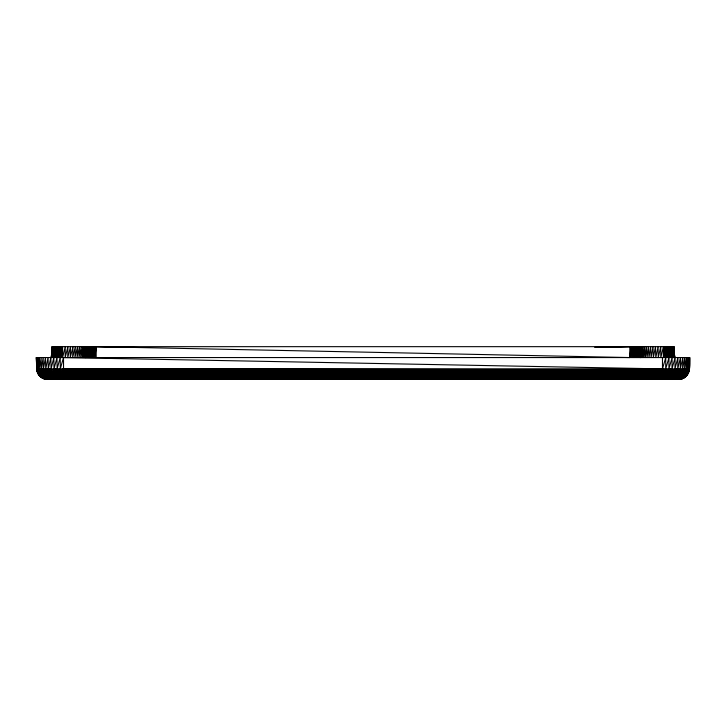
<?xml version="1.0" encoding="UTF-8"?>
<svg xmlns="http://www.w3.org/2000/svg" width="726" height="726" viewBox="0 0 726 726"><rect width="100%" height="100%" fill="white"/><g stroke="black" fill="none" stroke-linecap="round" stroke-linejoin="round"><path stroke-width="1.09" d="M652.039 379.335L663.31 378.772L663.628 368.917L63.525 357.555L60.294 368.826L36.999 368.917L36.5 357.555L36.69 359.806M662.475 357.555L662.475 378.972L681.215 378.972C690.317 376.74 690.526 364.833 689.7 357.555L36.3 357.555L36.781 369.843L662.475 370.015L663.628 368.917C667.53 366.739 666.713 381.359 662.475 378.636L630.776 378.609M689.7 357.555L689.11 368.826L687.921 368.917L687.159 372.556L685.28 375.723L680.67 378.972L685.217 376.386L687.776 372.556L689.5 357.555L689.31 368.826L688.602 372.32L685.988 376.277L681.215 378.972L684.246 377.647L686.796 375.406L689.219 369.843L62.372 368.917L60.294 368.826L60.24 357.555L57.1 368.826L57.009 357.555L54.014 368.826L53.869 357.555L51.056 368.826L50.874 357.555L48.279 368.826L48.061 357.555L45.729 368.826L45.475 357.555L43.442 368.826L43.143 357.555L41.446 368.826L41.119 357.555L39.767 368.826L39.422 357.555L38.442 368.826L38.07 357.555L37.471 368.826C37.489 373.427 40.847 377.819 45.33 378.972C41.246 377.393 38.16 373.373 38.079 368.917M687.921 368.917L668.201 368.917L667.738 374.997L666.622 378.772L673.474 378.772L664.971 378.772M670.434 368.917L669.789 374.997L668.229 378.772M672.612 368.917L671.786 374.997L669.808 378.772M688.529 368.826L688.91 357.555L687.558 368.826L687.93 357.555L686.233 368.826L686.578 357.555L684.554 368.826L684.881 357.555L682.558 368.826L682.857 357.555L680.271 368.826L680.525 357.555L677.721 368.826L677.939 357.555L674.944 368.826L675.126 357.555L671.986 368.826L672.131 357.555L668.9 368.826L668.991 357.555L665.706 368.826L665.76 357.555L662.475 368.826L63.525 368.826L62.372 369.843L62.69 378.772L73.961 379.335M689.5 357.555L689.11 368.826C688.874 374.298 684.046 379.417 678.42 379.335L47.58 379.335L42.407 378.028L38.487 374.444L36.781 369.843L39.204 375.406L44.123 378.772L63.525 378.972L63.525 357.555M674.708 368.917L673.71 374.997L671.187 378.972L672.058 378.772M676.714 368.917L675.552 374.997L672.775 378.772M52.317 349.932L52.49 346.665L51.346 357.555L52.227 346.665L673.773 346.665L674.726 357.555L673.71 346.665L674.436 357.555L674.064 354.288M678.619 368.917C678.411 372.665 677.285 377.928 673.12 378.972L678.22 378.772L674.145 378.772M680.398 368.917L678.937 374.997L675.434 378.772M682.05 368.917L680.843 374.226L679.028 377.003L676.505 378.972L677.186 378.772M640.713 357.555L639.806 346.665L640.695 357.555L639.806 346.665L640.532 357.555L639.597 346.665L640.223 357.555L639.316 346.665L639.778 357.555L638.907 346.665L639.207 357.555L638.39 346.665L638.508 357.555L637.746 346.665L637.691 357.555L637.001 346.665L636.775 357.555L636.167 346.665L635.767 357.555L635.241 346.665L634.678 357.555L634.252 346.665L633.526 357.555L633.199 346.665L632.319 357.555L632.101 346.665L631.085 357.555L630.976 346.665L629.832 357.555L96.168 346.665L94.915 357.555L95.024 346.665L93.681 357.555L93.899 346.665L92.474 357.555L92.801 346.665L91.322 357.555L91.748 346.665L90.233 357.555L90.759 346.665L89.225 357.555L89.833 346.665L88.309 357.555L88.999 346.665L87.492 357.555L88.254 346.665L86.793 357.555L87.61 346.665L86.222 357.555L87.093 346.665L85.777 357.555L86.684 346.665L85.468 357.555L86.403 346.665L85.305 357.555L86.258 346.665L84.897 357.555L85.831 346.665L84.252 357.555L85.151 346.665L83.318 357.555L84.18 346.665L82.102 357.555L82.918 346.665L80.631 357.555L81.385 346.665L78.925 357.555L79.597 346.665L77.001 357.555L77.591 346.665L74.896 357.555L75.386 346.665L72.627 357.555L73.017 346.665L70.222 357.555L70.522 346.665L67.736 357.555L67.917 346.665L65.186 357.555L65.258 346.665L62.617 357.555L62.581 346.665L61.365 357.555L61.438 346.665L60.122 357.555L60.303 346.665L58.906 357.555L59.187 346.665L57.735 357.555L58.116 346.665L56.619 357.555L57.1 346.665L55.575 357.555L56.156 346.665L54.622 357.555L55.285 346.665L53.769 357.555L54.504 346.665L53.034 357.555L53.833 346.665L52.408 357.555L53.261 346.665L51.564 357.555L51.927 352.11M52.072 349.932L52.29 346.665L51.274 357.555M683.556 368.917L681.841 374.997L677.721 378.772M684.899 368.917C684.781 373.182 682.258 377.865 677.903 378.972L678.692 378.772M686.088 368.917C685.979 373.246 683.284 377.574 679.073 378.972L680.598 378.772C682.386 378.518 687.613 373.173 687.095 368.917M689.201 370.015L689.11 368.826L688.566 370.768M51.564 357.555L52.49 346.665M688.92 369.843L688.802 368.917M51.346 357.555L52.227 346.665M689.165 369.843L689.146 368.917M689.219 369.843C689.019 374.062 684.4 378.582 681.333 378.772M36.835 369.843L36.99 370.768L63.525 371.186L689.056 370.768L687.513 374.444L683.547 378.028L44.486 378.772L44.921 378.972C40.284 377.947 36.845 373.5 36.69 368.826L36.5 357.555M37.235 370.768L37.09 357.555L37.471 368.826M688.021 372.556L688.33 371.676M680.879 378.772L679.999 378.972L681.877 378.772L685.026 377.003L688.448 372.556L63.525 371.186L62.391 371.676L37.18 371.676L36.99 370.768M56.973 378.772L54.677 378.772L53.179 377.003L51.836 373.409L51.292 368.917M43.95 368.917C43.896 373.854 47.399 380.034 52.88 378.972L54.677 378.772M687.64 373.409L686.66 374.997M37.325 371.676L40.012 376.277L44.785 378.972L41.754 377.647L39.522 375.723L37.398 372.32L36.69 368.826L37.08 369.843M49.368 378.772C44.776 380.016 39.676 374.008 39.912 368.917M686.079 375.723L682.376 378.437M684.963 376.386L683.547 377.547M688.82 371.676L663.609 371.676L662.475 372.32L37.498 372.556L37.933 373.409L63.525 373.409L662.475 373.409L663.591 372.556M38.351 374.226L62.445 374.226L63.525 373.409L687.649 374.226M62.382 370.768L63.525 370.015L662.475 371.186L663.609 371.676M685.861 376.386L663.482 376.386L662.475 377.003L41.609 377.547M667.43 378.772L56.882 378.972L55.548 378.028L54.441 375.723L53.388 368.917M62.581 377.547L63.525 377.003L685.153 377.003M686.524 375.723L663.51 375.723L662.475 376.277L40.139 376.386M38.886 374.997L62.463 374.997L63.525 374.444L662.475 374.444L663.537 374.997L687.114 374.997M681.968 378.437L682.776 378.028M683.547 378.028L681.079 378.972L682.268 378.636M36.854 368.872L36.799 370.015M42.407 378.028L684.391 377.547M663.537 374.997L39.476 375.723M43.251 378.437L663.382 378.028M37.198 368.917L37.434 370.768M679.926 378.772L679.073 378.972L680.28 378.772M682.749 378.437L66.329 379.017L659.671 379.017L62.654 378.437M40.847 377.003L63.525 377.003L62.518 376.386M662.475 378.972L664.145 378.772M37.888 373.409L40.974 377.003L44.159 378.772L62.69 378.772M596.972 347.382L629.832 346.665L629.832 357.555M594.712 347.382L629.832 346.665M62.391 371.676L63.525 372.32L688.112 373.409M665.933 368.917L668.201 368.917M663.31 378.772L681.877 378.772M67.754 379.072L658.246 379.072M129.028 347.382L96.168 346.665L96.168 357.555M663.482 376.386L62.463 374.997M61.855 378.772L63.525 378.972M38.905 368.917C39.041 373.463 42.217 378.3 46.927 378.972L46.455 378.772M62.617 378.028L663.346 378.437M37.09 370.768L40.393 376.386L45.33 378.972M62.445 374.226L663.51 375.723M45.121 378.772L45.72 378.772M44.232 378.772L44.921 378.972L44.34 378.772M43.732 378.636L44.958 379.017M45.402 378.772L46.001 378.972M51.101 378.972C47.226 377.384 45.747 372.783 45.602 368.917M48.279 378.772L44.159 374.997L42.444 368.917M43.624 378.437L39.921 375.723M43.224 378.028L44.032 378.437M62.49 375.723L63.525 376.277L662.475 377.003L663.419 377.547M47.78 378.772L48.097 378.972C43.742 377.865 41.219 373.182 41.101 368.917M51.855 378.772L48.696 374.997L47.381 368.917M662.475 370.015L663.618 370.768M53.225 378.772L50.448 374.997L49.286 368.917M662.475 373.409L663.555 374.226M42.453 377.547L41.037 376.386M62.409 372.556L63.525 373.409M61.265 378.972L60.067 368.917M57.771 378.772L56.211 374.997L55.566 368.917M39.34 374.997L38.36 373.409M59.378 378.772L58.261 374.997L57.799 368.917M37.67 371.676L37.979 372.556M640.759 357.555L640.169 346.665L641.103 357.555L640.849 346.665L641.748 357.555L641.82 346.665L642.682 357.555L643.082 346.665L643.898 357.555L644.615 346.665L645.369 357.555L646.403 346.665L647.075 357.555L648.409 346.665L648.999 357.555L650.614 346.665L651.104 357.555L652.983 346.665L653.373 357.555L655.478 346.665L655.778 357.555L658.083 346.665L658.264 357.555L660.742 346.665L660.814 357.555L663.419 346.665L663.382 357.555L664.562 346.665L664.635 357.555L665.697 346.665L665.878 357.555L666.813 346.665L667.094 357.555L667.884 346.665L668.265 357.555L668.9 346.665L669.381 357.555L669.844 346.665L670.425 357.555L670.715 346.665L671.378 357.555L671.496 346.665L672.231 357.555L672.167 346.665L672.966 357.555L672.739 346.665L673.592 357.555L673.183 346.665L673.565 349.932M673.183 346.665L674.082 357.555L673.51 346.665L673.855 349.932M674.082 352.11L674.654 357.555L673.773 346.665M673.71 346.665L674.654 357.555M673.51 346.665L674.436 357.555M36.3 357.555L36.654 364.316M62.372 368.917L62.372 369.843M86.24 346.665L85.241 357.555L86.24 346.665"/></g></svg>
